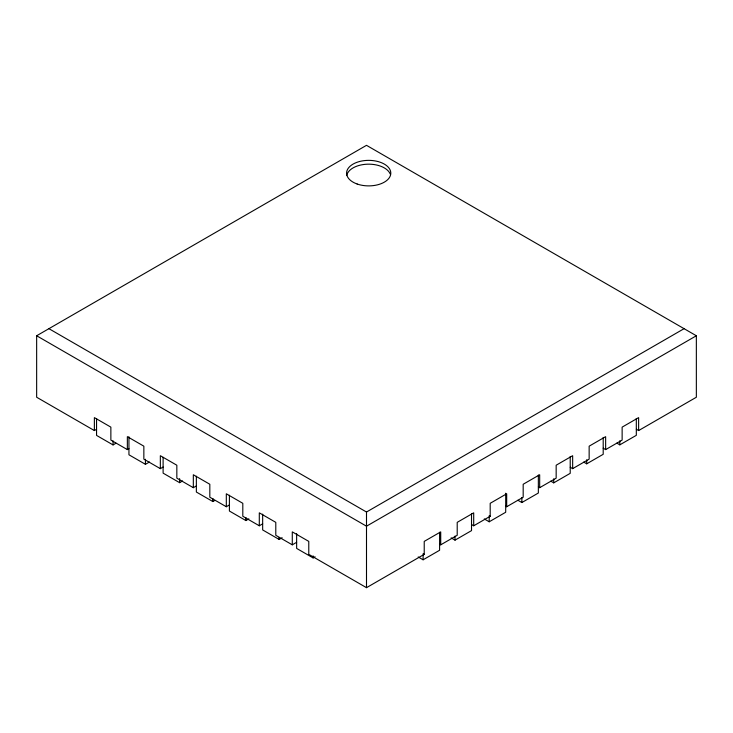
<?xml version="1.0" encoding="UTF-8"?>
<svg xmlns="http://www.w3.org/2000/svg" width="733" height="733" viewBox="0 0 733 733"><rect width="100%" height="100%" fill="white"/><g stroke="black" fill="none" stroke-linecap="round" stroke-linejoin="round"><path stroke-width="1.1" d="M96.554 429.309L94.374 430.564L36.65 397.24L36.65 335.76L366.5 145.326L696.35 335.76L696.35 397.24L638.626 430.564L636.317 429.226M96.554 418.516L96.554 435.402L113.047 444.922L115.979 443.227M94.374 430.564L94.374 417.618L110.866 427.137L110.866 440.084L127.359 449.604L128.944 448.697M128.944 436.822L128.944 454.79L145.436 464.31L149.376 462.037M127.359 449.604L127.359 436.657L143.851 446.177L143.851 459.133L160.344 468.653L163.111 467.049M163.111 457.337L163.111 473.142L179.603 482.671L182.572 480.958M160.344 468.653L160.344 455.697L176.836 465.226L176.836 478.173L193.329 487.692L196.362 485.942M196.362 476.23L196.362 492.035L212.854 501.555L214.806 500.437M193.329 487.692L193.329 474.746L209.821 484.266L209.821 497.221L226.314 506.741L229.411 504.945M229.411 495.233L229.411 511.038L245.903 520.567L248.854 518.863M226.314 506.741L226.314 493.785L242.806 503.314L242.806 516.261L259.299 525.781L262.661 523.838M262.661 514.126L262.661 529.932L279.154 539.451L282.132 537.738M259.299 525.781L259.299 512.834L275.791 522.354L275.791 535.301L292.284 544.83L296.636 542.31M48.919 328.677L366.5 512.028L684.081 328.677M696.35 335.76L366.5 526.202L36.65 335.76M296.636 533.679L296.636 548.403L313.128 557.932L315.089 556.796M292.284 544.83L292.284 531.874L308.776 541.394L308.776 554.35L366.5 587.674L424.224 554.35L424.224 541.394L440.716 531.874L440.716 544.83L439.598 544.179M440.716 544.83L457.209 535.301L457.209 522.354L473.701 512.834L473.701 525.781L471.521 524.526M473.701 525.781L490.194 516.261L490.194 503.314L506.686 493.785L506.686 506.741L505.697 506.164M506.686 506.741L523.179 497.221L523.179 484.266L539.671 474.746L539.671 487.692L538.352 486.932M539.671 487.692L556.164 478.173L556.164 465.226L572.656 455.697L572.656 468.653L570.219 467.242M572.656 468.653L589.149 459.133L589.149 446.177L605.641 436.657L605.641 449.604L603.204 448.202M605.641 449.604L622.134 440.084L622.134 427.137L638.626 417.618L638.626 430.564M550.795 481.169L553.727 482.855L570.219 473.335L570.219 456.448M583.743 462.102L586.712 463.815L603.204 454.295L603.204 437.409M616.884 443.144L619.825 444.849L636.317 435.329L636.317 418.442M451.143 537.894L455.028 540.139L471.521 530.619L471.521 513.732M517.91 500.263L521.859 502.545L538.352 493.025L538.352 475.066M418.204 556.97L423.106 559.792L439.598 550.272L439.598 532.305M484.284 518.946L489.204 521.786L505.697 512.257L505.697 493.217M489.204 515.693L490.194 516.261M423.106 553.699L424.224 554.35M619.825 440.78L619.825 444.849M586.712 459.756L586.712 463.815M553.727 478.796L553.727 482.855M521.859 497.469L521.859 502.545M489.204 516.701L489.204 521.786M455.028 536.08L455.028 540.139M423.106 554.716L423.106 559.792M366.5 512.028L366.5 587.674M313.128 555.898L313.128 557.932M279.154 537.426L279.154 539.451M245.903 517.516L245.903 520.567M212.854 498.513L212.854 501.555M179.603 478.603L179.603 482.671M145.436 459.234L145.436 464.31M113.047 440.863L113.047 444.922M346.727 175.489A22.109 12.763 0 0 1 367.343 164.192A22.109 12.763 0 0 1 390.194 173.959M357.145 184.01A22.109 12.763 0 0 0 390.799 173.464A22.109 12.763 0 0 0 358.144 161.911A22.109 12.763 0 0 0 357.145 184.01"/></g></svg>
